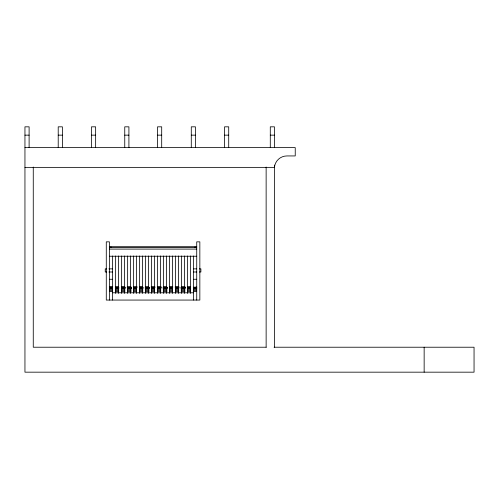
<?xml version="1.0" encoding="UTF-8"?>
<svg xmlns="http://www.w3.org/2000/svg" width="499" height="499" viewBox="0 0 499 499"><rect width="100%" height="100%" fill="white"/><g stroke="black" fill="none" stroke-linecap="round" stroke-linejoin="round"><path stroke-width="0.75" d="M24.95 135.148L29.11 135.148M58.215 135.148L62.375 135.148M91.485 135.148L95.64 135.148M124.75 135.148L128.91 135.148M157.541 135.148L161.695 135.148M191.285 135.148L195.44 135.148M224.55 135.148L228.71 135.148M270.29 135.148L274.45 135.148M24.95 147.623L295.24 147.623L295.24 155.938L286.925 155.938A12.525 12.525 0 0 0 274.45 167.371L24.95 167.371M109.4 246.693L196.725 246.693M109.4 247.56L196.725 247.56M109.4 249.095L196.725 249.095M109.4 256.243L196.725 256.243M106.699 268.874L105.245 268.874L105.245 271.992L106.699 271.992M108.882 268.874L112.518 268.874M193.606 268.874L196.519 268.874M199.432 268.874L200.885 268.874L200.885 271.992L199.432 271.992M108.882 271.992L112.518 271.992M193.606 271.992L196.725 271.992M109.4 279.272L112.518 279.272M193.606 279.272L196.725 279.272M115.587 287.05L118.675 287.05L115.587 287.168M127.176 287.05L131.037 287.05L127.176 287.168M133.358 287.05L137.225 287.05L133.358 287.168M145.72 287.05L148.814 287.05L145.72 287.168M154.996 287.05L151.135 287.05L154.996 287.168M166.591 287.05L163.497 287.05L166.591 287.168M185.135 287.05L181.274 287.05L185.135 287.168M187.456 287.05L190.543 287.05L187.456 287.168M196.725 287.05L193.606 287.243M109.4 287.193L112.518 287.243M115.637 287.193L118.756 287.243M121.875 287.193L124.993 287.243M127.332 287.243L131.231 287.193M133.57 287.243L136.689 287.193M139.807 287.193L142.926 287.243M145.265 287.193L149.164 287.243M151.503 287.243L154.621 287.193M157.74 287.243L160.859 287.193M163.198 287.243L167.096 287.193M169.435 287.243L172.554 287.193M175.673 287.243L178.792 287.193M181.131 287.243L185.029 287.193M187.368 287.243L190.487 287.193M109.4 287.468L112.518 287.468M115.637 287.468L118.756 287.468M121.875 287.468L124.993 287.468M127.332 287.468L131.231 287.468M133.57 287.468L136.689 287.468M139.807 287.468L142.926 287.468M145.265 287.468L149.164 287.468M151.503 287.468L154.621 287.468M157.74 287.468L160.859 287.468M163.198 287.468L167.096 287.468M169.435 287.468L172.554 287.468M175.673 287.468L178.792 287.468M181.131 287.468L185.029 287.468M187.368 287.468L190.487 287.468M193.606 287.468L196.725 287.468M109.4 287.586L112.518 287.586M115.637 287.586L118.756 287.586M121.875 287.586L124.993 287.586M127.332 287.586L131.231 287.586M133.57 287.586L136.689 287.586M139.807 287.586L142.926 287.586M145.265 287.586L149.164 287.586M151.503 287.586L154.621 287.586M157.74 287.586L160.859 287.586M163.198 287.586L167.096 287.586M169.435 287.586L172.554 287.586M175.673 287.586L178.792 287.586M181.131 287.586L185.029 287.586M187.368 287.586L190.487 287.586M193.606 287.586L196.725 287.586M109.4 287.917L112.518 287.917M115.637 287.917L118.756 287.917M121.875 287.917L124.993 287.917M127.332 287.917L131.231 287.917M133.57 287.917L136.689 287.917M139.807 287.917L142.926 287.917M145.265 287.917L149.164 287.917M151.503 287.917L154.621 287.917M157.74 287.917L160.859 287.917M163.198 287.917L167.096 287.917M169.435 287.917L172.554 287.917M175.673 287.917L178.792 287.917M181.131 287.917L185.029 287.917M187.368 287.917L190.487 287.917M193.606 287.917L196.725 287.917M109.4 288.073L112.518 288.073M115.637 288.073L118.756 288.073M121.875 288.073L124.993 288.073M127.332 288.073L131.231 288.073M133.57 288.073L136.689 288.073M139.807 288.073L142.926 288.073M145.265 288.073L149.164 288.073M151.503 288.073L154.621 288.073M157.74 288.073L160.859 288.073M163.198 288.073L167.096 288.073M169.435 288.073L172.554 288.073M175.673 288.073L178.792 288.073M181.131 288.073L185.029 288.073M187.368 288.073L190.487 288.073M193.606 288.073L196.725 288.073M109.4 288.522L112.518 288.522M115.637 288.522L118.756 288.522M121.875 288.522L124.993 288.522M127.332 288.522L131.231 288.522M133.57 288.522L136.689 288.522M139.807 288.522L142.926 288.522M145.265 288.522L149.164 288.522M151.503 288.522L154.621 288.522M157.74 288.522L160.859 288.522M163.198 288.522L167.096 288.522M169.435 288.522L172.554 288.522M175.673 288.522L178.792 288.522M181.131 288.522L185.029 288.522M187.368 288.522L190.487 288.522M193.606 288.522L196.725 288.522M109.4 288.709L112.518 288.709M115.637 288.709L118.756 288.709M121.875 288.709L124.993 288.709M127.332 288.709L131.231 288.709M133.57 288.709L136.689 288.709M139.807 288.709L142.926 288.709M145.265 288.709L149.164 288.709M151.503 288.709L154.621 288.709M157.74 288.709L160.859 288.709M163.198 288.709L167.096 288.709M169.435 288.709L172.554 288.709M175.673 288.709L178.792 288.709M181.131 288.709L185.029 288.709M187.368 288.709L190.487 288.709M193.606 288.709L196.725 288.709M109.4 289.277L112.518 289.277M115.637 289.277L118.756 289.277M121.875 289.277L124.993 289.277M127.332 289.277L131.231 289.277M133.57 289.277L136.689 289.277M139.807 289.277L142.926 289.277M145.265 289.277L149.164 289.277M151.503 289.277L154.621 289.277M157.74 289.277L160.859 289.277M163.198 289.277L167.096 289.277M169.435 289.277L172.554 289.277M175.673 289.277L178.792 289.277M181.131 289.277L185.029 289.277M187.368 289.277L190.487 289.277M193.606 289.277L196.725 289.277M109.4 290.811L112.518 290.811M115.637 290.811L118.756 290.811M121.875 290.811L124.993 290.811M127.332 290.811L131.231 290.811M133.57 290.811L136.689 290.811M139.807 290.811L142.926 290.811M145.265 290.811L149.164 290.811M151.503 290.811L154.621 290.811M157.74 290.811L160.859 290.811M163.198 290.811L167.096 290.811M169.435 290.811L172.554 290.811M175.673 290.811L178.792 290.811M181.131 290.811L185.029 290.811M187.368 290.811L190.487 290.811M193.606 290.811L196.725 290.811M109.4 291.223L112.518 291.223M115.637 291.198L118.756 291.198M121.875 291.198L124.993 291.198M127.332 291.198L131.231 291.198M133.57 291.198L136.689 291.198M139.807 291.198L142.926 291.198M145.265 291.198L149.164 291.198M151.503 291.198L154.621 291.198M157.74 291.198L160.859 291.198M163.198 291.198L167.096 291.198M169.435 291.198L172.554 291.198M175.673 291.198L178.792 291.198M181.131 291.198L185.029 291.198M187.368 291.198L190.487 291.198M193.606 291.223L196.725 291.223M112.518 292.782L193.606 292.782M266.279 347.223L33.265 347.223L33.265 167.04M274.063 347.223L474.05 347.223L474.05 372.173L24.95 372.173L24.95 126.827L29.11 126.827L29.11 147.623M424.15 347.223L424.15 372.173M274.45 147.623L274.45 126.827L270.29 126.827L270.29 147.623M274.45 165.094L274.45 347.223M266.135 167.04L266.135 347.223M228.71 147.623L228.71 126.827L224.55 126.827L224.55 147.623M196.725 300.061L196.725 241.847L199.843 241.847L199.843 300.061L106.281 300.061L106.281 241.847L109.4 241.847L109.4 300.061M195.44 147.623L195.44 126.827L191.285 126.827L191.285 147.623M193.606 255.962L193.606 300.061M190.487 255.962L190.487 293.4M187.612 255.962L187.612 293.4M184.493 255.962L184.493 293.4M181.611 255.962L181.611 293.4M178.492 255.962L178.492 293.4M175.617 255.962L175.617 293.4M172.498 255.962L172.498 293.4M169.616 255.962L169.616 293.4M166.498 255.962L166.498 293.4M163.622 255.962L163.622 293.4M161.695 147.623L161.695 126.827L157.541 126.827L157.541 147.623M160.503 255.962L160.503 293.4M157.622 255.962L157.622 293.4M154.503 255.962L154.503 293.4M151.627 255.962L151.627 293.4M148.509 255.962L148.509 293.4M145.627 255.962L145.627 293.4M142.508 255.962L142.508 293.4M139.633 255.962L139.633 293.4M136.514 255.962L136.514 293.4M133.632 255.962L133.632 293.4M130.513 255.962L130.513 293.4M128.91 147.623L128.91 126.827L124.75 126.827L124.75 147.623M127.638 255.962L127.638 293.4M124.519 255.962L124.519 293.4M121.637 255.962L121.637 293.4M118.519 255.962L118.519 293.4M115.637 255.962L115.637 293.4M112.518 255.962L112.518 300.061M95.64 147.623L95.64 126.827L91.485 126.827L91.485 147.623M62.375 147.623L62.375 126.827L58.215 126.827L58.215 147.623M110.46 247.248L111.483 247.273L110.51 247.223M194.666 247.248L195.689 247.273L194.716 247.223M112.493 287.05L109.4 287.05L112.493 287.075M124.856 287.05L121.768 287.05L124.856 287.075M142.633 287.05L139.539 287.05L142.633 287.075M161.177 287.05L157.316 287.05L161.177 287.093M172.773 287.05L169.679 287.05L172.773 287.093M178.954 287.05L175.087 287.05L178.954 287.075"/></g></svg>
